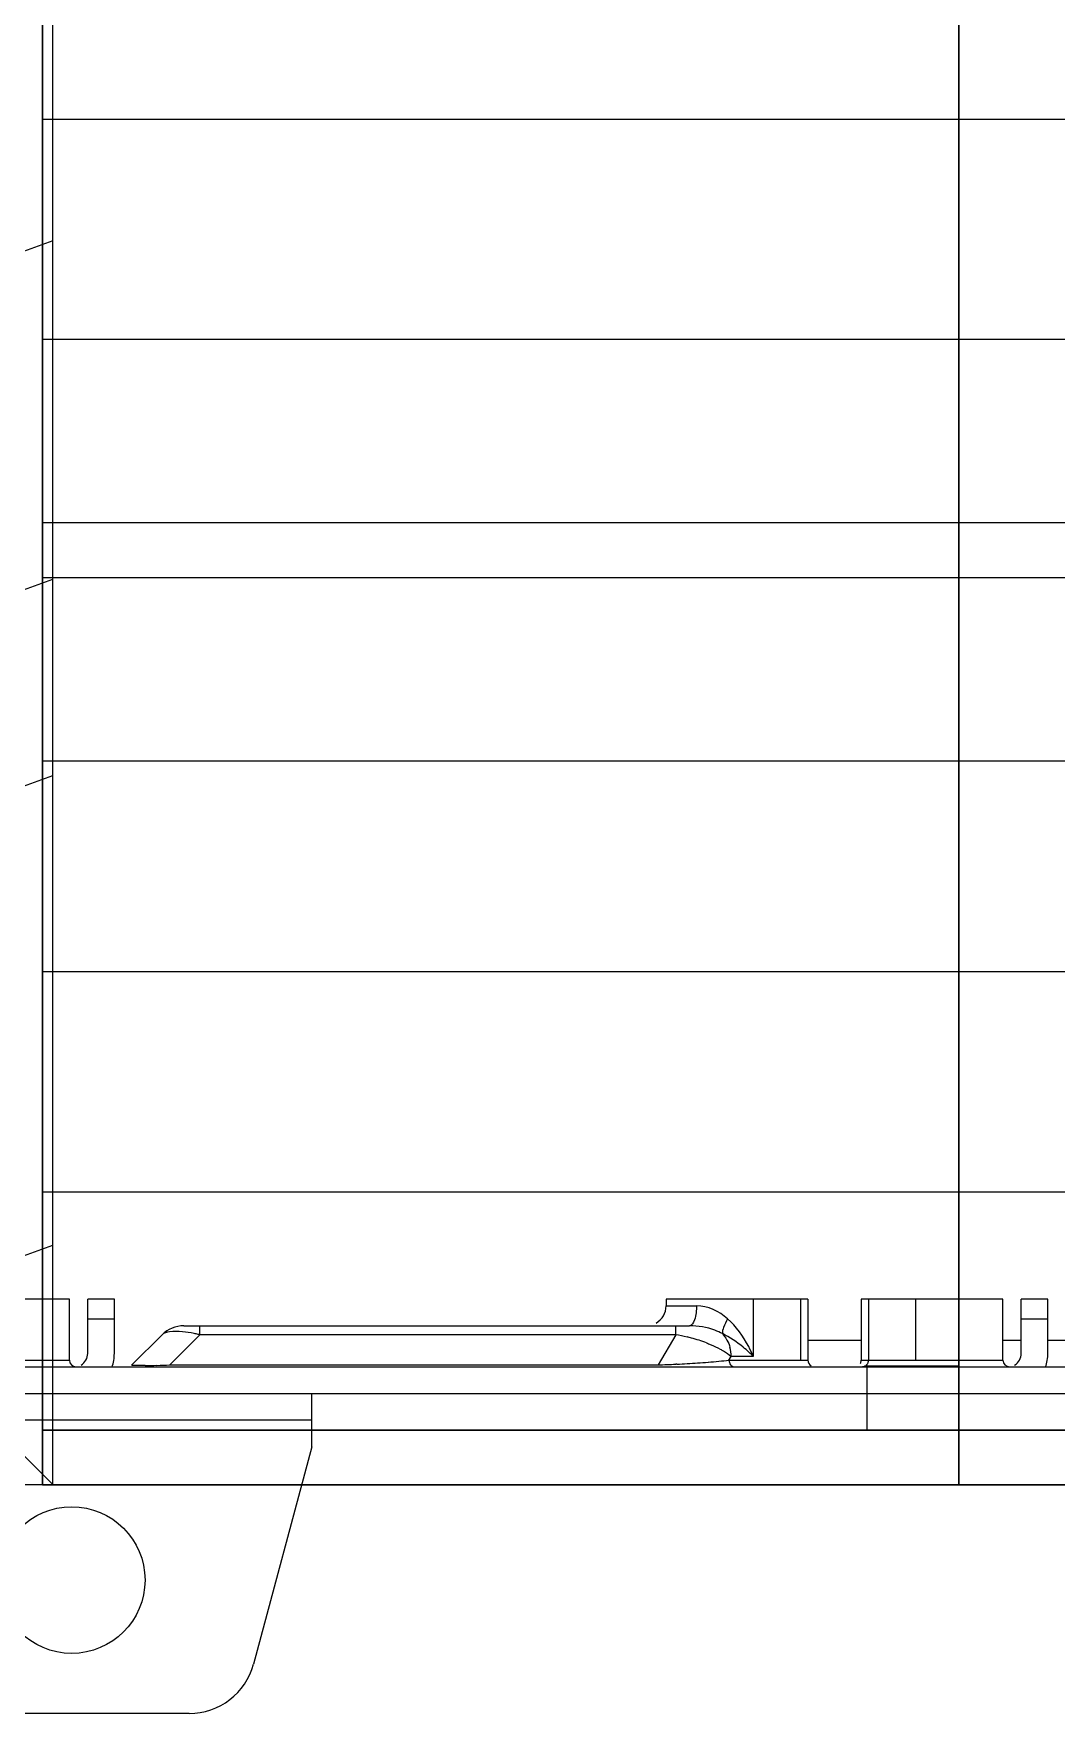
# Model space of a CAD drawing. Header units: millimetres. Extents: x 30557 to 235556, y -116603 to -73383.
# Drawn here: x 36271.9 to 36318, y -75054.5 to -74978.8 of the extents above; entities that cross this region are included whole.
import ezdxf

# ---------------------------------------------------------------- set-up
doc = ezdxf.new("R2010")
doc.units = ezdxf.units.MM

# ---------------------------------------------------------------- blocks, each defined once
blk = doc.blocks.new('1756-EN2TR-Z')
at = {"color": 7, "linetype": 'Continuous'}
for p, q in [((34.455, 0), (34.455, 142.321)), ((34.455, 46.761), (33.358, 46.362)), ((33.358, 33.639), (34.455, 34.039)), ((33.358, 26.256), (34.455, 26.655)), ((33.358, 8.604), (34.455, 9.003)), ((32.96, 1.495), (34.455, 0)), ((0, 0), (34.455, 0))]:
    blk.add_line(p, q, dxfattribs=at)
blk = doc.blocks.new('1756-IO-Z')
for p, q in [((0, -142.681), (0, 0)), ((0, 0), (0, -142.681)), ((34.422, 0), (34.422, -142.681)), ((34.422, -142.681), (34.422, 0)), ((0, -93.401), (34.422, -93.401)), ((0, -101.675), (34.422, -101.675)), ((0, -108.563), (34.422, -108.563)), ((0, -110.627), (34.422, -110.627)), ((0, -117.525), (34.422, -117.525)), ((0, -125.445), (34.422, -125.445)), ((0, -133.719), (34.422, -133.719)), ((30.983, -142.681), (30.983, -140.274)), ((34.422, -140.274), (30.983, -140.274)), ((34.422, -142.681), (0, -142.681)), ((0, -142.681), (34.422, -142.681)), ((0, -144.745), (0, -142.681)), ((0, -142.681), (0, -144.745)), ((34.422, -144.745), (34.422, -142.681)), ((34.422, -142.681), (34.422, -144.745)), ((34.422, -144.745), (0, -144.745)), ((0, -144.745), (34.422, -144.745))]:
    blk.add_line(p, q)
blk = doc.blocks.new('1756-A10-Z')
at = {"color": 7, "linetype": 'Continuous'}
for p, q in [((61.553, -128.962), (56.227, -128.962)), ((61.553, -131.258), (61.553, -128.962)), ((62.241, -131.007), (62.241, -128.962)), ((63.243, -128.962), (62.241, -128.962)), ((63.243, -131.007), (63.243, -128.962)), ((83.976, -128.962), (83.976, -129.213)), ((89.302, -128.962), (83.976, -128.962)), ((89.302, -128.962), (89.302, -131.258)), ((91.306, -128.962), (91.306, -131.258)), ((96.633, -128.962), (91.306, -128.962)), ((96.633, -131.258), (96.633, -128.962)), ((97.32, -131.007), (97.32, -128.962)), ((98.322, -128.962), (97.32, -128.962)), ((98.322, -131.007), (98.322, -128.962)), ((65.851, -129.965), (84.855, -129.965)), ((65.036, -130.302), (63.904, -131.435)), ((26.36, -131.508), (201.716, -131.508)), ((26.36, -132.511), (201.716, -132.511)), ((70.66, -134.515), (70.66, -132.511)), ((70.66, -134.515), (68.472, -142.681)), ((66.052, -144.538), (57.227, -144.538))]:
    blk.add_line(p, q, dxfattribs=at)
at = {"color": 9, "linetype": 'Continuous'}
for p, q in [((83.976, -129.213), (85.117, -129.213)), ((87.249, -128.962), (87.249, -131.117)), ((89.033, -131.258), (89.033, -128.962)), ((91.575, -128.962), (91.575, -131.258)), ((93.36, -131.258), (93.36, -128.962)), ((63.243, -129.714), (62.241, -129.714)), ((66.453, -130.302), (66.453, -129.965)), ((84.335, -130.302), (84.335, -129.965)), ((98.322, -129.714), (97.32, -129.714)), ((65.321, -131.435), (66.453, -130.302)), ((84.335, -130.302), (66.453, -130.302)), ((84.335, -130.302), (83.681, -131.435)), ((89.302, -130.506), (91.306, -130.506)), ((96.633, -130.506), (97.32, -130.506)), ((98.322, -130.506), (99.912, -130.506)), ((56.227, -131.258), (61.553, -131.258)), ((86.337, -131.258), (86.418, -131.117)), ((86.337, -131.258), (89.302, -131.258)), ((87.249, -131.117), (86.418, -131.117)), ((91.306, -131.258), (96.633, -131.258)), ((65.321, -131.435), (83.681, -131.435)), ((84.381, -131.407), (84.339, -131.409)), ((70.66, -133.513), (52.619, -133.513))]:
    blk.add_line(p, q, dxfattribs=at)
at = {"color": 7, "linetype": 'Continuous'}
blk.add_circle((61.639, -139.526), 2.756, dxfattribs=at)
for centre, radius, start, end in [((83.224, -129.213), 0.752, 300, 0), ((65.851, -131.117), 1.153, 90, 134.99993), ((61.804, -131.258), 0.251, 180, 270), ((61.74, -131.007), 0.501, 300.10739, 0), ((61.74, -131.007), 1.503, 340.29527, 0), ((89.553, -131.258), 0.251, 180, 240), ((91.056, -131.258), 0.251, 330, 0), ((96.883, -131.258), 0.251, 180, 270), ((96.819, -131.007), 0.501, 300.10739, 0), ((96.819, -131.007), 1.503, 340.29527, 0), ((66.052, -142.032), 2.506, 270, 345)]:
    blk.add_arc(centre, radius, start, end, dxfattribs=at)
at = {"color": 9, "linetype": 'Continuous'}
for centre, radius, start, end in [((64.966, -136.653), 6.522, 76.8135, 77.3414), ((83.46, -135.921), 5.686, 76.70943, 81.14952), ((83.419, -136.114), 5.884, 75.16073, 76.75297), ((83.502, -135.825), 5.583, 69.06771, 75.22374), ((82.754, -96.067), 35.376, 273.90142, 274.55252), ((83.372, -103.744), 27.674, 274.5404, 275.36532), ((84.271, -113.214), 18.162, 275.33365, 276.53338), ((85.096, -131.117), 1.323, 359.99566, 14.90897), ((84.528, -133.7), 3.751, 43.5088, 47.10073), ((64.086, -106.975), 24.488, 270.74416, 271.76607), ((63.46, -85.41), 46.063, 271.71787, 272.31513), ((82.537, -94.195), 37.257, 271.75946, 272.77183), ((82.345, -89.964), 41.493, 272.813, 273.34389), ((82.43, -91.366), 40.089, 273.34003, 273.90751)]:
    blk.add_arc(centre, radius, start, end, dxfattribs=at)
for points, knots in [([(85.117, -129.213), (85.111, -129.392), (85.106, -129.634), (84.951, -129.965), (84.855, -129.965)], [0, 0, 0, 0, 0.650715, 1, 1, 1, 1]), ([(86.089, -130.261), (85.999, -130.213), (85.61, -130.038), (85.178, -129.965), (84.855, -129.965)], [0, 0, 0, 0, 0.239647, 1, 1, 1, 1]), ([(86.286, -129.703), (86.228, -129.806), (86.143, -129.984), (86.083, -130.181), (86.089, -130.261)], [0, 0, 0, 0, 0.596409, 1, 1, 1, 1]), ([(87.249, -131.117), (87.198, -130.991), (86.957, -130.472), (86.611, -129.995), (86.286, -129.703)], [0, 0, 0, 0, 0.237328, 1, 1, 1, 1]), ([(65.799, -130.189), (65.637, -130.174), (65.381, -130.164), (65.106, -130.233), (65.036, -130.302)], [0, 0, 0, 0, 0.62276, 1, 1, 1, 1]), ([(66.395, -130.289), (66.343, -130.277), (66.146, -130.236), (65.947, -130.204), (65.799, -130.189)], [0, 0, 0, 0, 0.263343, 1, 1, 1, 1]), ([(85.496, -130.61), (85.543, -130.628), (85.718, -130.699), (85.89, -130.779), (86.012, -130.846)], [0, 0, 0, 0, 0.264371, 1, 1, 1, 1]), ([(87.082, -130.952), (87.014, -130.889), (86.709, -130.625), (86.368, -130.401), (86.089, -130.261)], [0, 0, 0, 0, 0.227777, 1, 1, 1, 1]), ([(86.012, -130.846), (86.051, -130.867), (86.193, -130.948), (86.328, -131.041), (86.418, -131.117)], [0, 0, 0, 0, 0.274295, 1, 1, 1, 1]), ([(86.337, -131.258), (86.337, -131.32), (86.376, -131.446), (86.498, -131.508), (86.554, -131.508)], [0, 0, 0, 0, 0.525084, 1, 1, 1, 1]), ([(91.575, -131.258), (91.575, -131.32), (91.536, -131.446), (91.415, -131.508), (91.358, -131.508)], [0, 0, 0, 0, 0.525326, 1, 1, 1, 1]), ([(64.404, -131.461), (64.269, -131.463), (64.212, -131.453), (63.88, -131.458), (63.904, -131.435)], [0, 0, 0, 0, 0.805261, 1, 1, 1, 1])]:
    blk.add_open_spline(points, degree=3, knots=knots, dxfattribs=at)
for points in [[(86.286, -129.703), (85.972, -129.42), (85.54, -129.213), (85.117, -129.213)], [(86.089, -130.261), (86.225, -130.403), (86.323, -130.587), (86.374, -130.777)]]:
    blk.add_open_spline(points, degree=3, dxfattribs=at)

msp = doc.modelspace()

# ---------------------------------------------------------------- block references
at = {"xscale": 1.2, "yscale": 1.2, "zscale": 1.2}
for name, p in [('1756-A10-Z', (36199.648, -74881.099)), ('1756-EN2TR-Z', (36231.418, -75044.224)), ('1756-IO-Z', (36272.306, -74870.544)), ('1756-IO-Z', (36313.613, -74870.544))]:
    msp.add_blockref(name, p, dxfattribs=at)

doc.saveas('drawing.dxf')
